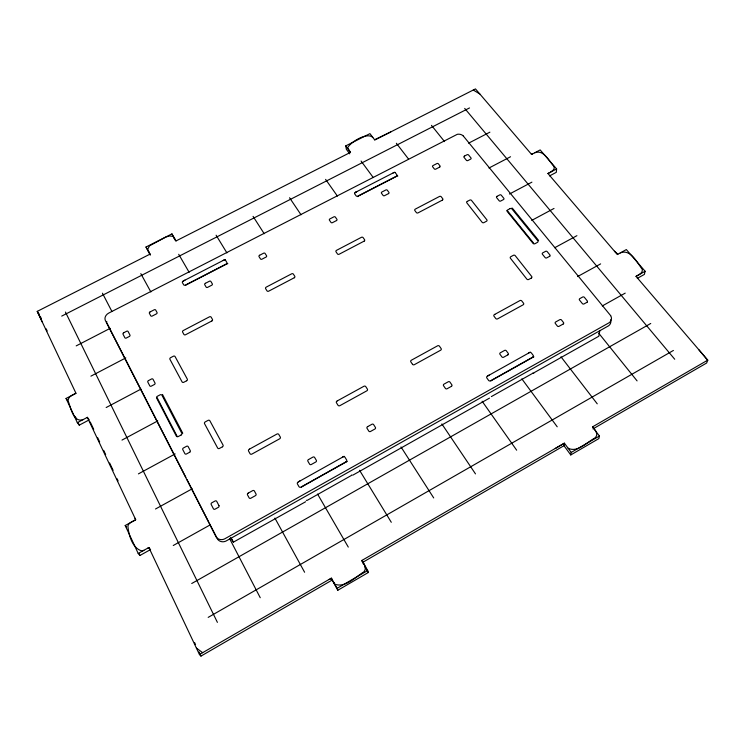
<?xml version="1.0" encoding="UTF-8"?>
<svg xmlns="http://www.w3.org/2000/svg" width="745" height="745" viewBox="0 0 745 745"><rect width="100%" height="100%" fill="white"/><g stroke="black" fill="none" stroke-linecap="round" stroke-linejoin="round"><path stroke-width="1.12" d="M489.502 398.119L352.739 475.198M533.69 373.515L533.737 372.891L598.794 336.237L599.809 330.789M349.722 153.852L346.341 149.242L345.755 145.88L369.948 133.625L374.791 140.023L475.478 88.906L531.595 154.429L540.172 149.931L556.608 168.938L556.301 172.337L549.587 175.894M549.577 172.663L547.938 173.511L617.316 254.529L626.34 249.566L645.123 271.273L636.007 276.348L707.75 360.133L592.489 426.885L599.427 436.03L598.85 438.6L570.763 454.944L563.984 445.706L564.384 443.163L361.809 560.491L363.625 564.505M570.763 454.944L571.201 452.438L564.384 443.163L555.286 448.471M645.123 271.273L644.369 274.421L637.31 278.351M707.75 360.133L706.651 363.011L592.964 428.906M636.053 276.414C638.651 274.775 643.019 273.154 642.311 269.327C637.04 262.752 630.745 248.616 620.268 252.909M372.817 137.415C366.885 131.874 350.485 142.146 347.654 147.752L350.513 152.352L175.978 240.952L171.927 233.893L145.992 247.023L149.987 254.147L37.25 311.373L75.962 393.276C72.833 395.101 68.028 396.331 68.102 400.791C70.654 407.217 73.308 423.141 83.151 419.584M367.667 570.549L368.291 572.523L337.848 590.236L337.066 588.345L367.667 570.549L362.107 560.361M571.201 452.438L599.427 436.03M75.953 393.267L66.063 398.454L77.331 422.666L87.342 417.368L135.73 519.721L125.197 525.523L138.207 553.461L148.87 547.528L199.446 654.538L331.339 578.139L337.066 588.345M199.446 654.538L200.982 656.094L332.149 580.066L331.339 578.139M362.461 562.503L563.984 445.706M208.19 617.382L673.415 350.448M550.527 172.16L553.386 169.953A4.87 3.827 0.7 0 0 553.451 165.818M191.726 583.512L650.739 323.479M300.105 480.832L299.239 481.317A2.831 1.108 -30.6 0 0 298.373 481.94M489.139 375.08L488.32 375.536A2.729 1.043 -35.2 0 0 487.463 376.141M531.939 373.739L491.374 396.591M230.512 537.611L233.362 542.164L305.618 501.748M138.207 553.461L139.976 555.463L150.583 549.549M173.25 545.508L210.341 524.797M602.277 305.944L625.223 293.13M528.736 352.925L529.537 352.478A2.719 1.024 -36.1 0 1 530.375 352.143M342.393 457.179L343.249 456.704A2.794 1.099 -31.7 0 1 344.181 456.312M155.5 509.003L192.201 488.795M577.58 276.581L600.628 263.888M138.421 473.876L175.15 453.928M554.736 247.713L576.909 235.671M121.994 440.081L157.744 420.906M531.716 220.399L554.019 208.451M510.027 208.656L507.587 209.96A1.378 1.117 -0.7 0 0 507.261 211.496L533.029 243.364A1.406 1.155 1.5 0 0 534.957 243.717L537.424 242.376A1.406 1.155 1.6 0 0 537.881 240.849L511.871 208.87A1.378 1.108 -0.6 0 0 510.027 208.656M547.947 173.529L556.608 168.938M106.163 407.524L140.963 389.095M509.468 194.026L531.902 182.153M77.331 422.666L79.268 425.144L89.232 419.863L87.342 417.368M90.909 376.151L125.793 357.907M488.971 168.016L510.539 156.748M184.965 280.129L184.173 280.539A2.514 1.453 -28.7 0 0 183.112 281.424M356.929 191.567L356.194 191.959A2.431 1.378 -36.4 0 0 355.123 192.834M76.195 345.885L110.158 328.34M468.596 143.17L489.884 132.172M61.714 316.103L469.499 107.941M223.165 260.461L223.938 260.061A1.36 1.108 -19.4 0 1 225.633 260.452L226.852 262.464A1.36 1.108 -19.4 0 1 226.21 264.019L185.421 285.056A1.378 1.117 -22.3 0 1 183.642 284.776L182.46 282.7A1.378 1.117 -22.3 0 1 182.991 281.154L224.096 259.986A2.486 1.434 -30.5 0 1 225.372 259.66M393.118 172.933L393.854 172.561A2.431 1.35 -37.9 0 1 394.99 172.3M396.666 176.295L358.932 195.767A2.44 1.369 -36.3 0 0 357.861 196.643M86.848 417.628L87.351 417.377M374.595 139.753L390.78 131.93M350.346 152.427L345.755 145.88M143.878 550.304L142.23 551.002C132.331 548.767 128.54 534.631 127.898 525.886C128.885 522.487 132.927 521.584 135.59 519.824L135.05 518.296M534.78 152.762C543.617 149.307 548.637 160.548 553.451 165.818M329.029 579.48L331.683 578.744M531.399 154.206L532.489 153.954M147.817 548.115L149.14 548.106M473.271 90.052L479.808 93.963M196.401 648.085L202.649 652.676M568.109 448.239C577.589 452.932 586.809 442.241 594.612 438.2C599.297 434.838 595.302 429.912 592.526 426.904M614.457 251.186L617.856 254.231M125.197 525.523L126.408 526.929M148.87 547.528L150.015 548.879M698.81 349.684L707.648 360.226M464.703 108.407L674.709 359.239M463.343 136.046L610.658 315.647M431.476 125.356L444.551 141.606M598.607 333.071L637.077 380.891M396.368 143.263L408.418 158.899M560.994 356.818L597.239 403.827M66.063 398.454L67.376 400.167M361.074 161.032L373.245 177.534M521.845 378.879L557.213 426.801M39.252 314.194L37.25 311.373L42.232 321.924M325.602 179.368L337.401 196.084M482.127 401.248L516.657 450.194M412.488 364.296L410.868 361.921A1.397 1.229 -6.7 0 1 411.268 360.263L437.669 345.764A1.388 1.22 -4.1 0 1 439.466 346.211L441.133 348.576A1.397 1.22 -3.9 0 1 440.612 350.224L414.378 364.659A1.397 1.229 -6.5 0 1 412.488 364.296M289.554 197.751L301.027 214.784M441.86 423.942L475.487 473.894M253.067 216.367L264.196 233.716M401.006 446.953L433.711 497.939M333.825 582.571L334.887 584.229C345.568 588.122 355.523 576.919 363.951 571.797C367.22 568.072 363.793 563.9 361.828 560.519M216.115 235.215L226.908 252.89M359.565 470.3L391.293 522.292M149.978 254.147L147.65 249.351L149.54 245.831L165.893 237.031L169.394 235.969L172.421 236.295A3.827 3.036 -21.4 0 1 173.464 236.845L175.978 240.952M175.038 239.983L171.927 233.893M364.789 566.507L368.291 572.523M178.707 254.296L189.137 272.307M317.575 494.084L348.288 547.1M150.322 255.135L145.992 247.023M332.149 580.066L337.848 590.236M140.814 273.629L150.881 291.975M274.914 518.11L304.603 572.244M182.758 433.236L162.531 394.533M177.114 436.281L156.999 397.476M218.946 505.613L216.748 501.394A1.341 1.201 -35.2 0 0 215.035 501.012L211.822 502.791A1.341 1.201 -35.6 0 0 211.18 504.449L213.368 508.695A1.341 1.201 -35.9 0 0 214.988 509.198L218.425 507.289A1.341 1.201 -35.6 0 0 218.946 505.613M231.518 538.616L233.362 542.164M102.447 293.204L111.88 311.419M229.516 538.421L260.238 597.714M185.896 477.396L107.14 323.432M186.958 479.463L193.84 492.929M194.37 493.963L208.758 522.077M209.27 523.083L217.642 539.278A7.31 6.612 -38.7 0 0 222.01 541.727A7.273 6.584 -38.7 0 0 226.042 541.028L608.553 325.807A6.891 5.792 8.7 0 0 610.555 319.819M65.458 312.071L217.4 622.364M40.239 316.29L41.226 318.385M46.181 328.852L47.168 330.948M90.229 421.968L93.712 429.325M97.688 437.743L99.681 441.943M103.657 450.353L105.65 454.562M109.627 462.971L113.11 470.337M117.086 478.746L118.082 480.851M194.557 642.516L195.553 644.602M199.008 651.912L200.982 656.094M75.357 416.753L76.335 418.848M78.29 423.048L79.268 425.144M139.017 553.395L139.976 555.463M532.964 372.817A1.453 1.276 5.8 0 1 532.498 373.413M306.325 500.295A1.499 1.388 -27.1 0 0 307.434 500.23L351.267 475.534A1.481 1.378 -18.2 0 0 351.808 474.9M463.362 136.056A6.044 4.703 -4.4 0 0 457.3 134.305L108.798 313.049A6.444 5.187 -27.2 0 0 105.362 320.508L216.218 537.117A7.348 6.64 -38.5 0 0 220.604 539.576A7.31 6.612 -38.5 0 0 224.655 538.877L609.168 322.715A6.929 5.82 8.6 0 0 610.649 315.629M106.814 322.455A6.407 5.168 -27.2 0 1 106.731 321.421M347.3 461.453A2.803 1.09 -31.7 0 0 346.36 461.844L302.256 486.569A2.84 1.099 -30.6 0 0 301.38 487.193M490.908 380.928A2.738 1.034 -35.2 0 1 491.765 380.322L533.075 357.162A2.729 1.015 -36.1 0 1 533.904 356.827M511.973 208.023A2.496 0.847 62.3 0 1 512.718 208.628L538.086 239.788A2.542 0.885 61.5 0 1 538.607 240.598M533.616 243.289A2.552 0.875 61.5 0 0 533.094 242.479L507.811 211.235A2.496 0.838 62.3 0 0 507.075 210.63M227.84 263.721A2.496 1.434 -30.5 0 0 226.564 264.056L186.557 284.692A2.524 1.443 -28.7 0 0 185.784 285.26M396.666 176.295A2.431 1.35 -37.8 0 1 397.811 176.034M587.041 302.256L584.024 303.941A1.257 1.052 6.6 0 1 582.339 303.569L579.498 300.049A1.257 1.052 6.3 0 1 579.824 298.615L582.646 297.041A1.257 1.052 6.4 0 1 584.359 297.311L587.228 300.84A1.267 1.052 6.7 0 1 587.041 302.265M549.68 256.289L546.728 257.891A1.22 1.006 2.6 0 1 545.107 257.556L542.416 254.231A1.211 0.996 2.4 0 1 542.76 252.862L545.526 251.363A1.211 0.996 2.5 0 1 547.175 251.605L549.885 254.93A1.22 1.006 2.8 0 1 549.68 256.289M532.889 357.079L490.536 380.825A1.499 1.332 2 0 1 488.552 380.35L486.848 377.976A1.499 1.322 1.8 0 1 487.332 376.178L529.35 352.664A1.499 1.304 4.8 0 1 531.409 353L533.169 355.337A1.499 1.304 5 0 1 532.889 357.079M148.488 380.593L148.348 380.667A1.248 1.043 -29 0 0 147.845 382.138L149.754 385.826A1.248 1.052 -29.1 0 0 151.319 386.124L154.364 384.522A1.248 1.052 -28.8 0 0 154.988 383.023L153.079 379.354A1.248 1.043 -28.7 0 0 151.57 378.963L148.488 380.593M189.724 452.206L186.38 454.022A1.304 1.136 -32.2 0 1 184.825 453.556L182.758 449.561A1.294 1.127 -31.9 0 1 183.4 447.996L186.539 446.292A1.294 1.127 -31.6 0 1 188.187 446.646L190.254 450.613A1.294 1.136 -31.9 0 1 189.724 452.206M451.47 386.32L447.158 388.722A1.276 1.145 -2.6 0 1 445.454 388.471L443.499 385.649A1.276 1.136 -2.8 0 1 443.983 384.15L448.267 381.766A1.276 1.136 -2.4 0 1 449.989 382.138L451.824 384.783A1.276 1.136 -2.1 0 1 451.47 386.32M507.885 354.853L503.667 357.209A1.276 1.108 2.5 0 1 501.953 356.967L499.932 354.229A1.267 1.108 2.2 0 1 500.37 352.767L504.57 350.429A1.267 1.108 2.5 0 1 506.293 350.783L508.202 353.353A1.267 1.108 2.8 0 1 507.885 354.853M563.229 323.991L559.085 326.301A1.267 1.08 5.8 0 1 557.381 326.068L555.286 323.404A1.267 1.08 5.6 0 1 555.686 321.97L559.802 319.679A1.267 1.071 5.8 0 1 561.534 320.024L563.499 322.52A1.267 1.08 6 0 1 563.229 323.982M249.528 449.095L249.1 449.347A1.443 1.294 -27.8 0 0 248.588 451.107L250.031 453.705A1.443 1.294 -27.9 0 0 251.912 454.068L279.654 438.805A1.434 1.285 -24.2 0 0 280.278 437.026L278.816 434.484A1.434 1.285 -24.1 0 0 277.019 434.009L249.528 449.095M337.317 400.875L336.908 401.108A1.415 1.267 -15.8 0 0 336.479 402.812L338.025 405.299A1.415 1.267 -15.8 0 0 339.916 405.643L366.829 390.827A1.406 1.257 -12.1 0 0 367.378 389.113L365.814 386.683A1.406 1.248 -12.3 0 0 363.998 386.227L337.317 400.875M346.099 461.798L300.859 487.156A1.546 1.425 -26.4 0 1 298.931 486.587L297.432 483.961A1.546 1.425 -26.3 0 1 298.14 482.024L343.007 456.918A1.527 1.406 -18.1 0 1 345.047 457.356L346.583 459.898A1.527 1.406 -18 0 1 346.099 461.798M123.689 332.773L123.549 332.847A1.211 0.987 -27.4 0 0 123.046 334.244L124.853 337.727A1.211 0.987 -27.5 0 0 126.361 338.007L129.332 336.461A1.211 0.987 -27.3 0 0 129.956 335.045L128.149 331.581A1.211 0.987 -27.2 0 0 126.697 331.208L123.689 332.773M222.429 446.814L219.514 448.406A1.443 1.276 -29.8 0 1 217.689 448.099L204.512 423.598A1.425 1.239 -28.7 0 1 205.229 421.912L208.078 420.366A1.425 1.239 -28.4 0 1 209.885 420.795L223.016 445.026A1.443 1.276 -29.4 0 1 222.429 446.814M248.253 493.097L248.076 493.199A1.332 1.201 -32.2 0 0 247.517 494.885L249.091 497.8A1.332 1.211 -32.5 0 0 250.767 498.256L255.377 495.686A1.332 1.211 -31.8 0 0 256.047 494.065L254.362 490.964A1.322 1.201 -31.6 0 0 252.657 490.648L248.253 493.097M308.588 459.516L308.411 459.609A1.304 1.192 -22.9 0 0 307.909 461.257L309.566 464.088A1.304 1.192 -22.9 0 0 311.252 464.526L315.768 462.002A1.304 1.192 -22.2 0 0 316.383 460.429L314.604 457.421A1.304 1.192 -22.1 0 0 312.9 457.113L308.588 459.516M367.667 426.624L367.499 426.727A1.285 1.173 -13 0 0 367.034 428.328L368.775 431.085A1.285 1.173 -12.9 0 0 370.461 431.495L374.884 429.027A1.285 1.173 -12.2 0 0 375.452 427.5L373.599 424.566A1.285 1.164 -12.3 0 0 371.895 424.278L367.667 426.624M494.857 314.343L494.345 314.632A1.388 1.183 0.5 0 0 494.019 316.225L495.732 318.506A1.388 1.192 0.7 0 0 497.632 318.841L523.111 304.826A1.388 1.173 2.4 0 0 523.549 303.234L521.798 300.971A1.388 1.173 2.2 0 0 519.991 300.542L494.857 314.343M497.036 196.345L496.924 196.41A1.164 0.931 -1.6 0 0 496.654 197.676L499.15 200.759A1.164 0.941 -1.4 0 0 500.752 201.01L503.452 199.576A1.164 0.941 -1.3 0 0 503.825 198.319L501.311 195.227A1.164 0.931 -1.5 0 0 499.783 194.892L497.036 196.345M531.297 278.053L528.68 279.487A1.369 1.145 2 0 1 526.827 279.096L510.427 258.254A1.35 1.117 0.4 0 1 510.791 256.718L513.352 255.33A1.35 1.117 0.5 0 1 515.168 255.591L531.762 276.563A1.369 1.145 2.2 0 1 531.297 278.053M464.433 156.096L464.321 156.161A1.127 0.885 -3.9 0 0 464.033 157.363L466.407 160.296A1.136 0.894 -3.8 0 0 467.953 160.52L470.589 159.141A1.136 0.894 -3.7 0 0 470.98 157.94L468.596 155.007A1.136 0.894 -3.8 0 0 467.124 154.709L464.433 156.096M181.063 435.033L178.269 436.542A1.509 1.304 -31.2 0 1 176.388 436.197L156.58 397.97A1.471 1.248 -29.5 0 1 157.381 396.275L160.147 394.803A1.471 1.248 -29.3 0 1 161.963 395.278L181.752 433.18A1.509 1.304 -30.9 0 1 181.063 435.033M364.175 241.11L339.115 254.25A1.304 1.08 -12 0 1 337.438 253.887L336.023 251.81A1.304 1.08 -12.1 0 1 336.554 250.32L361.353 237.348A1.294 1.071 -10.2 0 1 363.094 237.599L364.556 239.667A1.304 1.071 -10.1 0 1 364.175 241.11M442.418 200.098L418.019 212.884A1.285 1.043 -6.5 0 1 416.343 212.539L414.909 210.63A1.285 1.043 -6.6 0 1 415.31 209.112L439.438 196.484A1.285 1.034 -5.1 0 1 441.189 196.727L442.726 198.71A1.285 1.034 -5 0 1 442.418 200.098M467.311 201.392L467.199 201.448A1.294 1.043 -3.3 0 0 466.854 202.882L482.127 222.289A1.313 1.071 -2.1 0 0 483.915 222.615L486.438 221.274A1.313 1.071 -2 0 0 486.895 219.85L471.436 200.321A1.294 1.043 -3.2 0 0 469.713 200.126L467.311 201.392M186.65 380.76L183.857 382.25A1.388 1.183 -27.2 0 1 182.106 381.943L169.888 359.22A1.369 1.145 -26.5 0 1 170.624 357.665L173.408 356.203A1.369 1.145 -26.3 0 1 175.112 356.622L187.284 379.084A1.388 1.183 -27 0 1 186.65 380.76M211.897 320.937L185.496 334.775A1.35 1.127 -24.5 0 1 183.866 334.347L182.609 332.084A1.35 1.127 -24.5 0 1 183.307 330.519L209.429 316.849A1.341 1.117 -22.4 0 1 211.161 317.174L212.437 319.382A1.341 1.117 -22.4 0 1 211.897 320.937M294.284 277.755L268.6 291.211A1.322 1.108 -17.7 0 1 266.961 290.801L265.676 288.734A1.322 1.099 -17.7 0 1 266.235 287.123L291.64 273.825A1.313 1.09 -15.6 0 1 293.381 274.132L294.75 276.255A1.313 1.099 -15.6 0 1 294.284 277.755M150.118 311.913L149.959 311.987A1.192 0.978 -25.2 0 0 149.419 313.375L150.695 315.74A1.201 0.978 -25.3 0 0 152.194 316.066L156.403 313.887A1.201 0.978 -25 0 0 157.046 312.537L155.668 310.022A1.201 0.978 -25 0 0 154.168 309.818L150.118 311.913M205.406 283.305L205.257 283.389A1.173 0.969 -21.2 0 0 204.754 284.739L206.095 287.039A1.183 0.969 -21.2 0 0 207.604 287.356L211.738 285.214A1.173 0.969 -20.9 0 0 212.334 283.892L210.891 281.452A1.183 0.969 -20.9 0 0 209.382 281.247L205.406 283.305M259.651 255.246L259.502 255.321A1.164 0.95 -17.2 0 0 259.046 256.643L260.452 258.887A1.164 0.95 -17.1 0 0 261.97 259.185L266.021 257.081A1.164 0.95 -16.8 0 0 266.58 255.796L265.062 253.412A1.164 0.95 -16.9 0 0 263.562 253.226L259.651 255.246M336.461 220.585L332.503 222.634A1.145 0.931 -12 0 1 330.994 222.429L329.402 220.12A1.145 0.931 -12.1 0 1 329.933 218.89L333.9 216.842A1.145 0.931 -11.8 0 1 335.39 217.14L336.889 219.291A1.145 0.931 -11.7 0 1 336.461 220.585M388.499 193.616L384.616 195.637A1.136 0.913 -8.5 0 1 383.098 195.441L381.449 193.188A1.136 0.913 -8.6 0 1 381.943 191.987L385.836 189.975A1.136 0.913 -8.4 0 1 387.335 190.254L388.89 192.359A1.136 0.913 -8.3 0 1 388.499 193.616M439.643 167.113L435.825 169.096A1.127 0.894 -5.5 0 1 434.307 168.91L432.603 166.722A1.127 0.894 -5.6 0 1 433.059 165.539L436.887 163.565A1.127 0.894 -5.4 0 1 438.386 163.835L439.997 165.884A1.127 0.894 -5.3 0 1 439.643 167.113M355.896 192.108L355.151 192.489A1.322 1.062 -10.2 0 0 354.732 193.933L356.091 195.823A1.332 1.062 -10.2 0 0 357.87 196.093L396.34 176.258A1.322 1.052 -7.8 0 0 396.871 174.824L395.465 172.952A1.322 1.052 -7.9 0 0 393.779 172.598L355.896 192.108"/></g></svg>
